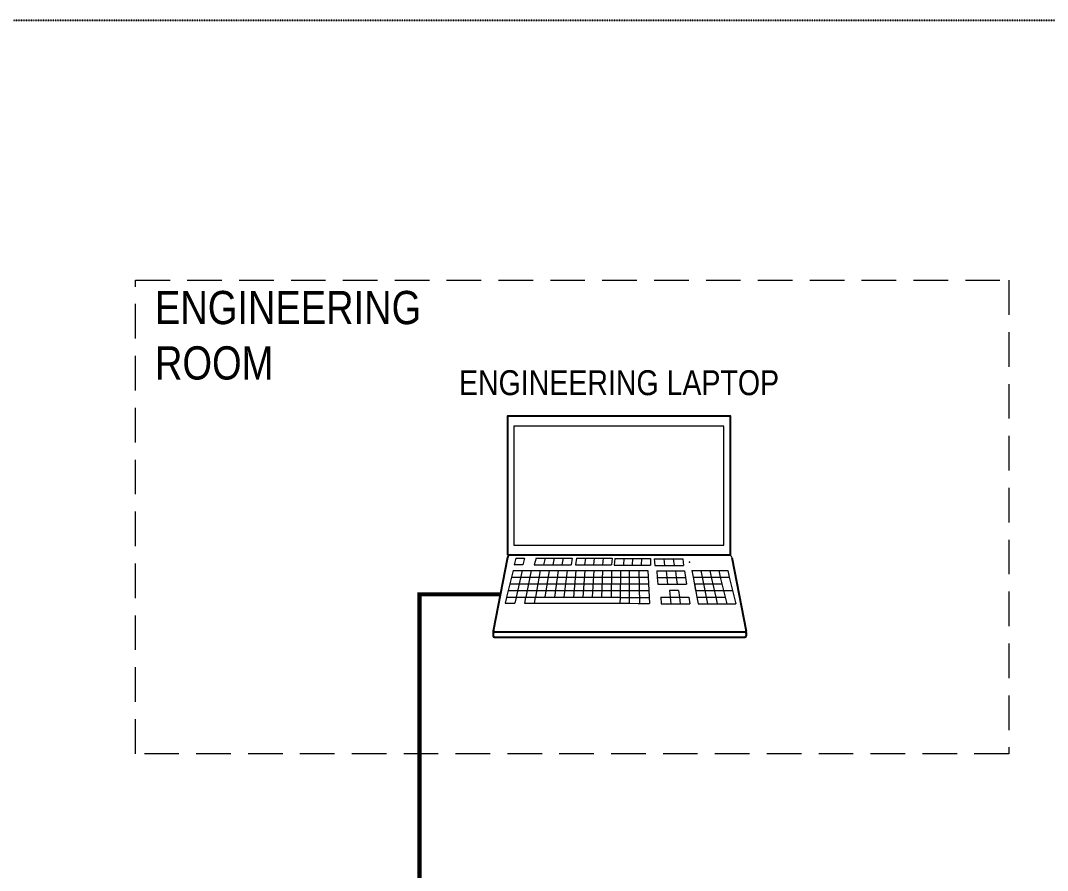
# Model space of a CAD drawing. Header units: inches. Extents: x 9220 to 92460, y -39241 to 4813.
# Drawn here: x 70585 to 71327, y -32289 to -31675 of the extents above; entities that cross this region are included whole.
import ezdxf

# ---------------------------------------------------------------- set-up
doc = ezdxf.new("R2010")
doc.units = ezdxf.units.IN
doc.header["$MEASUREMENT"] = 0
for name, pattern in [('ACAD_ISO03W100', [30, 12, -18]), ('AUSGEZOGEN', [3, 1, 1, 1]), ('HIDDEN', [0.375, 0.25, -0.125])]:
    doc.linetypes.add(name, pattern=pattern)
doc.layers.add('no_plot', color=7, linetype='Continuous', true_color=0xe600e6, plot=False)
doc.layers.add('SI-General', color=7, linetype='Continuous', lineweight=5)
doc.layers.add('SI-TOPOLOGY-Ethernet', color=7, linetype='Continuous', lineweight=13, true_color=0x3cf000)
doc.styles.add('OPIS', font='ARIALN.TTF')

# ---------------------------------------------------------------- blocks, each defined once
blk = doc.blocks.new('Laptop')
at = {"linetype": 'AUSGEZOGEN'}
for p, q in [((-444.79, 14.61), (-446.22, 7.22)), ((-422.27, 14.61), (-420.84, 7.22)), ((-446.24, 7.08), (-446.24, 6.74)), ((-446.11, 7.15), (-420.95, 7.15)), ((-446.11, 6.6), (-420.95, 6.6)), ((-420.82, 7.08), (-420.82, 6.74))]:
    blk.add_line(p, q, dxfattribs=at)
at = {"lineweight": 5}
for p, q in [((-443.63, 14.87), (-444.48, 14.87)), ((-422.6, 14.87), (-444.46, 14.87)), ((-443.97, 14.53), (-444.13, 13.87)), ((-443.97, 14.53), (-443.1, 14.53)), ((-443.1, 14.53), (-443.25, 13.87)), ((-441.93, 14.53), (-442.1, 13.86)), ((-441.93, 14.53), (-441.02, 14.53)), ((-441.02, 14.53), (-441.17, 13.86)), ((-441.02, 14.53), (-440.11, 14.53)), ((-440.11, 14.53), (-440.25, 13.86)), ((-440.11, 14.53), (-438.31, 14.53)), ((-439.21, 14.53), (-439.33, 13.86)), ((-438.31, 14.53), (-438.41, 13.86)), ((-437.87, 14.53), (-437.98, 13.86)), ((-437.87, 14.53), (-436.08, 14.53)), ((-436.97, 14.53), (-437.07, 13.86)), ((-436.08, 14.53), (-436.16, 13.86)), ((-436.08, 14.53), (-435.18, 14.53)), ((-435.18, 14.53), (-435.25, 13.86)), ((-435.18, 14.53), (-434.29, 14.53)), ((-434.29, 14.53), (-434.34, 13.86)), ((-434.01, 14.52), (-434.07, 13.85)), ((-434.01, 14.52), (-430.43, 14.52)), ((-433.12, 14.52), (-433.16, 13.85)), ((-432.23, 14.52), (-432.26, 13.85)), ((-431.34, 14.52), (-431.36, 13.85)), ((-430.43, 14.52), (-430.44, 13.85)), ((-430.05, 14.49), (-429.99, 13.82)), ((-430.05, 14.49), (-427.2, 14.49)), ((-429.1, 14.49), (-429.03, 13.82)), ((-428.15, 14.49), (-428.07, 13.82)), ((-427.2, 14.49), (-427.11, 13.82)), ((-443.25, 13.87), (-444.13, 13.87)), ((-442.1, 13.86), (-441.17, 13.86)), ((-441.17, 13.86), (-440.25, 13.86)), ((-440.25, 13.86), (-438.41, 13.86)), ((-437.98, 13.86), (-434.34, 13.86)), ((-434.07, 13.85), (-430.44, 13.85)), ((-429.99, 13.82), (-427.11, 13.82)), ((-444.23, 13.3), (-444.88, 10.62)), ((-444.39, 12.63), (-443.47, 12.63)), ((-444.23, 13.3), (-443.32, 13.3)), ((-443.32, 13.3), (-443.91, 10.62)), ((-443.47, 12.63), (-442.55, 12.63)), ((-443.32, 13.3), (-442.41, 13.3)), ((-442.41, 13.3), (-442.95, 10.62)), ((-442.55, 12.63), (-433.45, 12.63)), ((-442.55, 12.63), (-433.49, 12.63)), ((-442.41, 13.3), (-438.81, 13.3)), ((-441.51, 13.3), (-441.99, 10.62)), ((-440.6, 13.3), (-441.03, 10.62)), ((-440.39, 12.64), (-439.47, 12.64)), ((-439.71, 13.3), (-440.08, 10.62)), ((-438.81, 13.3), (-439.13, 10.62)), ((-438.81, 13.3), (-437.92, 13.3)), ((-437.92, 13.3), (-438.18, 10.62)), ((-437.92, 13.3), (-433.44, 13.3)), ((-437.02, 13.3), (-437.24, 10.62)), ((-436.13, 13.3), (-436.29, 10.62)), ((-435.24, 13.3), (-435.35, 10.62)), ((-434.35, 13.3), (-434.4, 10.62)), ((-433.44, 13.31), (-433.49, 10.63)), ((-433.44, 13.29), (-433.49, 10.61)), ((-433.45, 12.62), (-432.54, 12.62)), ((-433.44, 13.29), (-432.53, 13.29)), ((-432.56, 13.27), (-432.56, 10.01)), ((-432.53, 12.62), (-431.62, 12.62)), ((-432.52, 13.29), (-431.6, 13.29)), ((-431.62, 13.29), (-431.54, 10.01)), ((-431.62, 12.62), (-430.66, 12.62)), ((-431.6, 13.29), (-430.69, 13.29)), ((-430.69, 13.29), (-430.54, 10)), ((-429.81, 13.28), (-429.75, 12.61)), ((-429.81, 13.28), (-427.01, 13.28)), ((-429.75, 12.61), (-426.91, 12.61)), ((-429.75, 12.61), (-429.7, 11.94)), ((-429.75, 12.61), (-426.91, 12.61)), ((-428.87, 13.28), (-428.81, 12.61)), ((-428.81, 12.61), (-428.74, 11.94)), ((-427.94, 13.28), (-427.86, 12.61)), ((-427.86, 12.61), (-427.77, 11.94)), ((-427.01, 13.28), (-426.91, 12.61)), ((-426.91, 12.61), (-426.81, 11.94)), ((-426.28, 13.29), (-425.38, 13.29)), ((-426.28, 13.29), (-426.16, 12.62)), ((-426.16, 12.63), (-425.26, 12.63)), ((-426.15, 12.63), (-425.91, 11.29)), ((-425.38, 13.29), (-424.47, 13.29)), ((-425.38, 13.29), (-425.25, 12.62)), ((-425.26, 12.63), (-424.35, 12.63)), ((-425.25, 12.63), (-424.84, 10.62)), ((-424.49, 13.29), (-424.34, 12.63)), ((-424.47, 13.29), (-423.59, 13.29)), ((-424.35, 12.63), (-423.44, 12.63)), ((-424.34, 12.63), (-423.89, 10.62)), ((-423.59, 13.29), (-423.43, 12.63)), ((-423.59, 13.29), (-422.68, 13.29)), ((-423.43, 12.63), (-422.93, 10.62)), ((-423.43, 12.63), (-422.52, 12.63)), ((-422.68, 13.29), (-422.52, 12.63)), ((-422.52, 12.63), (-421.86, 9.95)), ((-444.56, 11.96), (-443.62, 11.96)), ((-443.62, 11.96), (-442.68, 11.96)), ((-442.68, 11.96), (-433.47, 11.96)), ((-441.48, 11.97), (-440.54, 11.97)), ((-440.54, 11.97), (-439.6, 11.97)), ((-433.47, 11.95), (-432.55, 11.95)), ((-432.54, 11.95), (-431.63, 11.95)), ((-431.63, 11.95), (-430.63, 11.95)), ((-429.7, 11.94), (-426.81, 11.94)), ((-426.03, 11.96), (-425.78, 10.62)), ((-426.03, 11.96), (-423.26, 11.96)), ((-426.02, 11.96), (-425.12, 11.96)), ((-425.12, 11.96), (-424.21, 11.96)), ((-424.21, 11.96), (-423.29, 11.96)), ((-444.88, 10.61), (-445.02, 10.01)), ((-444.88, 10.62), (-433.52, 10.62)), ((-444.88, 10.62), (-433.49, 10.62)), ((-444.72, 11.29), (-433.52, 11.29)), ((-444.72, 11.29), (-433.48, 11.29)), ((-443.92, 10.61), (-444.06, 10.01)), ((-442.97, 10.61), (-443.09, 10.01)), ((-442.03, 10.61), (-442.1, 10.01)), ((-433.49, 10.6), (-433.51, 10.02)), ((-433.49, 10.61), (-432.58, 10.61)), ((-433.48, 11.28), (-432.57, 11.28)), ((-432.73, 11.28), (-432.57, 11.28)), ((-432.57, 10.61), (-431.65, 10.61)), ((-432.55, 11.28), (-431.64, 11.28)), ((-431.8, 11.28), (-431.64, 11.28)), ((-431.65, 10.61), (-430.57, 10.61)), ((-431.64, 11.28), (-430.6, 11.28)), ((-430.89, 11.28), (-430.73, 11.28)), ((-429.41, 10.64), (-426.57, 10.64)), ((-429.41, 10.64), (-429.36, 9.97)), ((-428.54, 11.32), (-427.61, 11.32)), ((-428.54, 11.31), (-428.47, 10.64)), ((-428.47, 10.64), (-428.4, 9.97)), ((-427.61, 11.31), (-427.52, 10.64)), ((-427.52, 10.64), (-427.44, 9.97)), ((-426.57, 10.64), (-426.47, 9.97)), ((-425.91, 11.29), (-423.1, 11.29)), ((-425.9, 11.29), (-423.13, 11.29)), ((-425.78, 10.62), (-425.66, 9.95)), ((-425.78, 10.62), (-422.97, 10.62)), ((-424.84, 10.62), (-424.7, 9.95)), ((-424.84, 10.62), (-422.93, 10.62)), ((-423.89, 10.62), (-423.74, 9.95)), ((-423.09, 11.29), (-422.19, 11.29)), ((-422.93, 10.62), (-422.77, 9.95)), ((-445.02, 10.01), (-444.06, 10.01)), ((-443.09, 10.01), (-433.64, 10.02)), ((-433.64, 10.02), (-432.59, 10.02)), ((-432.59, 10.02), (-431.67, 10)), ((-431.67, 10), (-430.54, 10)), ((-429.36, 9.97), (-426.47, 9.97)), ((-425.66, 9.95), (-422.77, 9.95)), ((-422.78, 9.95), (-421.86, 9.95))]:
    blk.add_line(p, q, dxfattribs=at)
blk.add_lwpolyline([(-444.79, 14.87), (-422.39, 14.87), (-422.39, 28.78), (-444.79, 28.78)], close=True)
blk.add_lwpolyline([(-444.15, 15.85), (-423.06, 15.85), (-423.06, 27.8), (-444.15, 27.8)], close=True, dxfattribs=at)
at = {"linetype": 'AUSGEZOGEN'}
for centre, radius, start, end in [((-444.46, 14.52), 0.346, 90, 165.1594), ((-446.07, 7.28), 0.133, 178.6693, 270.654), ((-445.7, 7.08), 0.547, 165.1594, 180), ((-446.11, 7.01), 0.137, 90, 180), ((-446.11, 6.74), 0.137, 180, 270), ((-420.95, 7.01), 0.137, 0, 90), ((-420.95, 6.74), 0.137, 270, 0), ((-421.36, 7.08), 0.547, 0, 14.8406)]:
    blk.add_arc(centre, radius, start, end, dxfattribs=at)
at = {"lineweight": 5}
blk.add_arc((-422.6, 14.52), 0.346, 14.8406, 90, dxfattribs=at)
blk.add_point((-426.51, 14.13), dxfattribs=at)

msp = doc.modelspace()

# ---------------------------------------------------------------- linework, layer by layer
at = {"layer": 'no_plot', "linetype": 'ACAD_ISO03W100', "ltscale": 0.01}
msp.add_lwpolyline([(67578.27, -34894.15), (72421.04, -34894.15), (72421.04, -31674.64), (67578.27, -31674.64)], close=True, dxfattribs=at)
at = {"layer": 'SI-General', "color": 0, "linetype": 'HIDDEN', "ltscale": 100}
msp.add_lwpolyline([(70668.08, -31862.28), (71299.53, -31862.28), (71299.53, -32204.45), (70668.08, -32204.45)], close=True, dxfattribs=at)
at = {"layer": 'SI-TOPOLOGY-Ethernet', "linetype": 'ACAD_ISO03W100', "ltscale": 0.01, "const_width": 3, "flags": 128}
msp.add_lwpolyline([(70873.5, -32573.2), (70873.5, -32089.23), (70931.91, -32089.23)], dxfattribs=at)

# ---------------------------------------------------------------- block references
at = {"xscale": 7.199999999999999, "yscale": 7.199999999999999, "zscale": 7.199999999999999}
msp.add_blockref('Laptop', (74139.57, -32167.81), dxfattribs=at)

# ---------------------------------------------------------------- texts
at = {"insert": (71017.71, -31927.33), "char_height": 18, "width": 311.1641, "attachment_point": 2, "style": 'OPIS'}
msp.add_mtext('ENGINEERING LAPTOP', dxfattribs=at)
at = {"layer": 'SI-General', "color": 0, "insert": (70682.23, -31870.02), "char_height": 20, "width": 311.1641, "attachment_point": 1, "style": 'OPIS'}
msp.add_mtext('{\\H1.2x;ENGINEERING\\fArial Narrow|b0|i0|c238|p34;^J\\fArial Narrow|b0|i0|c0|p34;ROOM}', dxfattribs=at)

doc.saveas('drawing.dxf')
